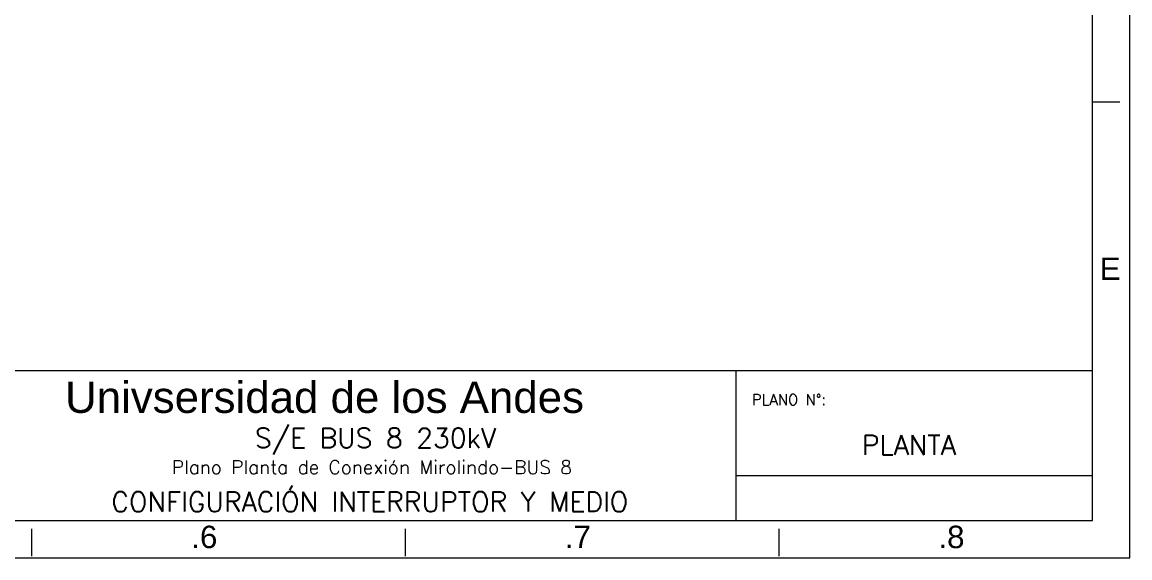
# Model space of a CAD drawing. Header units: inches. Extents: x 3989 to 4711, y 2881 to 3348.
# Drawn here: x 4450.7 to 4711.1, y 2881 to 3006.8 of the extents above; entities that cross this region are included whole.
import ezdxf
from ezdxf.enums import TextEntityAlignment as Align

# ---------------------------------------------------------------- set-up
doc = ezdxf.new("R2010")
doc.units = ezdxf.units.IN
doc.header["$MEASUREMENT"] = 0
doc.layers.add('COTAS', color=4, linetype='Continuous')
doc.layers.add('ROTULO', color=7, linetype='Continuous')
doc.styles.add('ROMANS', font='romans')
doc.styles.add('SANSSERIF', font='sas_____.pfb')

msp = doc.modelspace()

# ---------------------------------------------------------------- linework, layer by layer
at = {"color": 18, "lineweight": 0, "true_color": 0x000000}
for p, q in [((4711.07001, 2880.95958), (4711.07001, 3348.05493)), ((4702.29002, 2889.73957), (4702.29002, 3339.27494)), ((4702.29002, 2988.07543), (4708.68156, 2988.07543)), ((4702.29002, 2924.85952), (4013.93899, 2924.85952)), ((4618.46069, 2924.85952), (4618.46069, 2889.73957)), ((4013.93899, 2889.73957), (4702.29002, 2889.73957)), ((4452.93837, 2887.73509), (4452.93837, 2881.34356)), ((4540.73825, 2887.73509), (4540.73825, 2881.34356)), ((4628.53813, 2887.73509), (4628.53813, 2881.34356)), ((3989.35502, 2880.95958), (4711.07001, 2880.95958))]:
    msp.add_line(p, q, dxfattribs=at)
at = {"layer": 'COTAS', "color": 18, "lineweight": 0, "true_color": 0x000000}
msp.add_line((4618.46069, 2900.27556), (4702.29002, 2900.27556), dxfattribs=at)

# ---------------------------------------------------------------- texts
at = {"layer": 'ROTULO', "color": 18, "lineweight": 0, "true_color": 0x000000}
for s, height, style, p in [('E', 5.26799, 'SANSSERIF', (4706.43071, 2946.22562)), ('Univsersidad de los Andes', 7.3751897, 'SANSSERIF', (4521.79145, 2915.00052)), ('PLANO N%%D:', 2.5423715, 'ROMANS', (4630.94726, 2916.85031)), ('S/E BUS 8 230kV', 4.6094936, 'ROMANS', (4533.75767, 2906.79845)), ('PLANTA', 4.609494, 'ROMANS', (4659.12754, 2905.18623)), ('Plano Planta de Conexión Mirolindo-BUS 8', 3.194379, 'ROMANS', (4532.91842, 2900.65413)), ('CONFIGURACIÓN INTERRUPTOR Y MEDIO', 4.6094936, 'ROMANS', (4532.4359, 2891.81409)), ('.6', 5.267993, 'SANSSERIF', (4493.53872, 2883.23805)), ('.7', 5.267993, 'SANSSERIF', (4581.3386, 2883.23805)), ('.8', 5.267993, 'SANSSERIF', (4669.13848, 2883.23805))]:
    msp.add_text(s, height=height, dxfattribs=dict(at, style=style)).set_placement(p, align=Align.CENTER)

doc.saveas('drawing.dxf')
